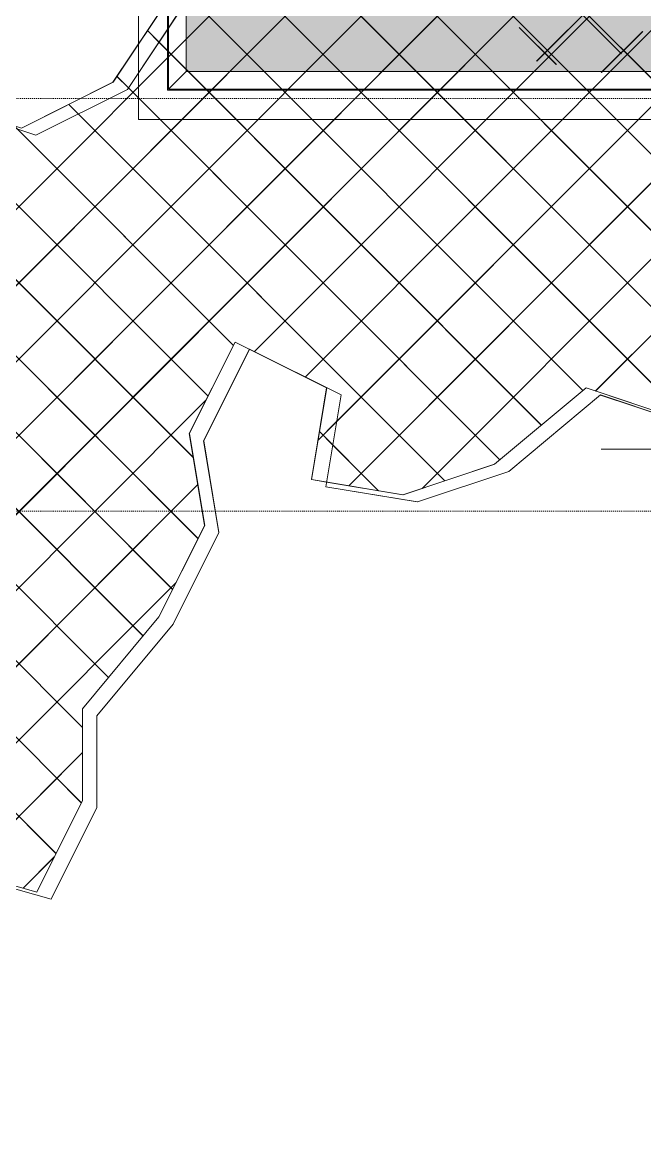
# Model space of a CAD drawing. Header units: millimetres. Extents: x -12186 to 152825, y -4386 to 9463.
# Drawn here: x 67165 to 67806, y 1744 to 2883 of the extents above; entities that cross this region are included whole.
import ezdxf

# ---------------------------------------------------------------- set-up
doc = ezdxf.new("R2010")
doc.units = ezdxf.units.MM
doc.linetypes.add('1000 Dashed', pattern=[2, 1, -1])
for name, color, linetype, lineweight in [('A-FLOR-LEVL', 51, 'Continuous', 5), ('A-GLAZ', 151, 'Continuous', 9), ('G-IMPT', 8, 'Continuous', 5), ('I-WALL', 2, 'Continuous', 9), ('L-PLNT', 71, 'Continuous', 5)]:
    doc.layers.add(name, color=color, linetype=linetype, lineweight=lineweight)

# ---------------------------------------------------------------- blocks, each defined once
blk = doc.blocks.new('Window Aluminium Fixed 1 - Type 1-V226-Section B-B')
at = {"layer": 'A-GLAZ', "lineweight": 5}
blk.add_hatch(color=256, dxfattribs=at).paths.add_polyline_path([(20706.1, 2832.5), (20706.1, 3934.3), (19923.1, 3934.3), (19967.3, 3867.9), (19873.1, 3820.7), (19841.7, 3915), (19839.2, 3915.8), (19839.2, 2908.5), (19841.7, 2908.5), (19839.2, 2904.9), (19839.2, 2832.5), (20610.3, 2832.5)])
for p, q in [((19820.2, 2876.2), (19820.2, 2908.5)), ((19821.2, 2908.5), (19821.2, 2877.8)), ((19839.2, 2904.9), (19839.2, 2832.5)), ((19820.2, 2813.4), (19820.2, 2876.2)), ((19821.2, 2877.8), (19821.2, 2814.4)), ((19839.2, 2832.5), (19821.2, 2814.4)), ((19839.2, 2832.5), (20706.1, 2832.5)), ((19821.2, 2814.4), (20724.2, 2814.4)), ((20725.2, 2813.4), (19820.2, 2813.4))]:
    blk.add_line(p, q, dxfattribs=at)
blk = doc.blocks.new('SVA_Shades of Green Tree - Australian_Tree_based_on_Leopard_Tree_2901-V313-Section B-B')
at = {"layer": 'G-IMPT'}
for p, q in [((19909.5, 2544.3), (20548.9, 3184.7)), ((19909.6, 2544.3), (20549, 3184.7)), ((19961.7, 2518.2), (20615.6, 3173.1)), ((19961.8, 2518.2), (20615.7, 3173.1)), ((19975, 2452.9), (20682.4, 3161.5)), ((19994.2, 2472.3), (20682.3, 3161.5)), ((19260.1, 2286), (20107.6, 3134.9)), ((19260.2, 2286), (20107.8, 3134.9)), ((19339.3, 2286.9), (20185.9, 3134.9)), ((19339.4, 2286.9), (20186.1, 3134.9)), ((19380.6, 2249.6), (20264.3, 3134.9)), ((19386.4, 2255.6), (20264.2, 3134.9)), ((20431.4, 2633.7), (19931, 3134.9)), ((20431.5, 2633.7), (19931.2, 3134.9)), ((20006.6, 2406.3), (20735.4, 3136.3)), ((20006.7, 2406.3), (20735.5, 3136.3)), ((20439.6, 2703.9), (20009.3, 3134.9)), ((20439.7, 2703.9), (20009.5, 3134.9)), ((19411.9, 2202.6), (20336, 3128.3)), ((19417.7, 2208.5), (20335.9, 3128.3)), ((19387.8, 2100), (20399.2, 3113.1)), ((19413.6, 2126), (20399.1, 3113.1)), ((20082.2, 2403.6), (20764.8, 3087.3)), ((20082.3, 2403.6), (20764.9, 3087.3)), ((20458.6, 2528.1), (19900.6, 3087)), ((20458.7, 2528.1), (19900.7, 3087)), ((20484.7, 2423.5), (19877, 3032.2)), ((20484.8, 2423.5), (19877.1, 3032.2)), ((20362.5, 2467.4), (19853.4, 2977.4)), ((20390.9, 2439.2), (19853.5, 2977.4)), ((20200, 2843.3), (20321.9, 2965.3)), ((20200.2, 2843.3), (20322, 2965.3)), ((20287.4, 2850.9), (20184.2, 2954.3)), ((20287.5, 2850.9), (20184.3, 2954.3)), ((20247.6, 2504.2), (19829.9, 2922.7)), ((20247.5, 2504.2), (19843, 2909.4)), ((19811.2, 2862.8), (19799.4, 2874.7)), ((20204.9, 2468.6), (19799.5, 2874.7)), ((20220.3, 2839.7), (20182.1, 2878)), ((20220.4, 2839.7), (20182.2, 2878)), ((20266.6, 2831.5), (20309, 2874)), ((20266.7, 2831.5), (20309.2, 2874)), ((20204.8, 2468.6), (19811.2, 2862.8)), ((19861.8, 2498.4), (19513.7, 2847.1)), ((19861.9, 2498.4), (19513.8, 2847.1)), ((19779.9, 2815.8), (19768, 2827.6)), ((20162.2, 2432.9), (19768.2, 2827.6)), ((19846.8, 2435.2), (19458.9, 2823.7)), ((20162.1, 2432.9), (19779.9, 2815.8)), ((19846.6, 2435.2), (19471.1, 2811.3)), ((19728.4, 2788.9), (19718.5, 2798.8)), ((20105.5, 2411.3), (19718.6, 2798.8)), ((20105.4, 2411.3), (19728.4, 2788.9)), ((19851.6, 2351.9), (19431.3, 2772.9)), ((19888, 2550.7), (19662.1, 2777)), ((19887.9, 2550.7), (19665.6, 2773.3)), ((19851.5, 2351.9), (19441, 2763)), ((19825.5, 2299.6), (19379.1, 2746.8)), ((19825.3, 2299.6), (19388.8, 2736.9)), ((19795.1, 2251.7), (19337.2, 2710.3)), ((19794.9, 2251.7), (19350.9, 2696.5)), ((20260.7, 2503.8), (20425.6, 2669)), ((20261, 2504.2), (20425.5, 2669)), ((19759.5, 2208.9), (19326, 2643.1)), ((19759.3, 2208.9), (19339.7, 2629.3)), ((19732.7, 2157.3), (19307.7, 2583)), ((19732.6, 2157.3), (19320.6, 2570)), ((19705.3, 2027.8), (19189.1, 2544.8)), ((19705.4, 2027.8), (19189.2, 2544.8)), ((19731.5, 2080), (19273.8, 2538.5)), ((19731.4, 2080), (19281.1, 2531.1)), ((19433.4, 2067.3), (19860, 2494.6)), ((19434.8, 2068.8), (19859.9, 2494.6)), ((19974.9, 2452.9), (19994.2, 2472.3)), ((19990.2, 2448.2), (19976.4, 2462.1)), ((20037.3, 2401.2), (19976.5, 2462.1)), ((20037.2, 2401.2), (19990.2, 2448.2)), ((19480.4, 2035.9), (19851.4, 2407.5)), ((19481.8, 2037.4), (19851.2, 2407.5)), ((19547, 2024.3), (19828.9, 2306.7)), ((19547.1, 2024.3), (19829, 2306.7)), ((19610.5, 2009.5), (19732.6, 2131.8)), ((19610.6, 2009.5), (19732.7, 2131.8)), ((19671.4, 1992.1), (19703.6, 2024.3)), ((19671.5, 1992.1), (19703.7, 2024.3))]:
    blk.add_line(p, q, dxfattribs=at)
at = {"layer": 'G-IMPT', "flags": 128}
for points in [[(19638.5, 2994.6), (19732.7, 2915.9), (19827, 2915.9), (19764.1, 2821.6), (19669.9, 2774.4)], [(19575.6, 2019.5), (19685.6, 1988.1), (19732.7, 2082.4), (19732.7, 2176.8), (19811.2, 2271.2), (19858.4, 2365.5), (19842.7, 2459.9), (19889.8, 2554.2), (19984, 2507), (19968.3, 2412.7), (20062.6, 2397), (20156.8, 2428.4), (20251, 2507), (20345.3, 2475.6)], [(19821.9, 2908.5), (19764, 2821.6), (19669.8, 2774.4), (19583.1, 2803.3)], [(19486.3, 2034.4), (19575.5, 2019.5), (19685.5, 1988.1), (19732.6, 2082.4), (19732.6, 2176.8), (19811.1, 2271.2), (19858.2, 2365.5), (19842.5, 2459.9), (19889.7, 2554.2), (19983.9, 2507)], [(19983.9, 2507), (19968.2, 2412.7), (19983.8, 2410.1)], [(20156.7, 2428.4), (20250.9, 2507), (20345.1, 2475.6), (20345.6, 2473)], [(20266.6, 2444.1), (20360.9, 2444.1), (20364.1, 2443.6)], [(20266.7, 2444.1), (20361, 2444.1), (20455.2, 2428.4), (20549.5, 2412.7), (20643.7, 2381.2), (20737.9, 2286.9), (20816.5, 2192.5), (20832.2, 2098.2), (20847.9, 2003.8), (20879.3, 1909.4), (20879.3, 1437.7), (20863.6, 1343.3), (20832.2, 1248.9), (20832.2, 1060.2), (20863.6, 965.9), (20863.6, 588.4), (20857.3, 550.9)], [(19983.8, 2410.1), (20062.4, 2397), (20155.9, 2428.1)]]:
    blk.add_lwpolyline(points, dxfattribs=at)
at = {"layer": 'L-PLNT'}
for p, q in [((19841.7, 2908.5), (19778.8, 2814.2)), ((19778.8, 2814.2), (19841.6, 2908.5)), ((19778.8, 2814.2), (19684.6, 2767)), ((19684.6, 2767), (19778.8, 2814.2)), ((19778.8, 2814.2), (19778.8, 2814.2)), ((19684.6, 2767), (19590.4, 2798.5)), ((19590.4, 2798.4), (19684.6, 2767)), ((19684.6, 2767), (19684.6, 2767)), ((19904.5, 2546.8), (19857.3, 2452.5)), ((19857.4, 2452.5), (19904.5, 2546.8)), ((19904.5, 2546.8), (19998.7, 2499.7)), ((19998.7, 2499.7), (19904.5, 2546.8)), ((19904.5, 2546.8), (19904.5, 2546.8)), ((19998.7, 2499.7), (19983, 2405.3)), ((19983, 2405.3), (19998.7, 2499.7)), ((19998.7, 2499.7), (19998.7, 2499.7)), ((20171.5, 2421), (20265.8, 2499.7)), ((20265.7, 2499.7), (20171.5, 2421.1)), ((20265.7, 2499.7), (20265.8, 2499.7)), ((20265.8, 2499.7), (20360, 2468.2)), ((20360, 2468.2), (20265.8, 2499.6)), ((19857.3, 2452.5), (19873, 2358.1)), ((19857.3, 2452.5), (19857.4, 2452.5)), ((19873.1, 2358.1), (19857.4, 2452.5)), ((20077.3, 2389.6), (20171.5, 2421)), ((20171.5, 2421), (20077.3, 2389.6)), ((20171.5, 2421), (20171.5, 2421)), ((19983, 2405.3), (20077.3, 2389.6)), ((20077.2, 2389.6), (19983, 2405.3)), ((19983, 2405.3), (19983, 2405.3)), ((20077.2, 2389.6), (20077.3, 2389.6)), ((19873, 2358.1), (19825.9, 2263.8)), ((19826, 2263.8), (19873.1, 2358.1)), ((19873, 2358.1), (19873.1, 2358.1)), ((19747.4, 2169.4), (19826, 2263.8)), ((19825.9, 2263.8), (19747.4, 2169.4)), ((19825.9, 2263.8), (19826, 2263.8)), ((19747.4, 2075), (19747.4, 2169.4)), ((19747.4, 2169.4), (19747.4, 2075)), ((19747.4, 2169.4), (19747.4, 2169.4)), ((19700.3, 1980.7), (19747.4, 2075)), ((19747.4, 2075), (19700.3, 1980.7)), ((19747.4, 2075), (19747.4, 2075)), ((19590.4, 2012.1), (19700.3, 1980.7)), ((19700.3, 1980.7), (19590.4, 2012.1)), ((19700.3, 1980.7), (19700.3, 1980.7))]:
    blk.add_line(p, q, dxfattribs=at)

msp = doc.modelspace()

# ---------------------------------------------------------------- linework, layer by layer
at = {"layer": 'A-FLOR-LEVL', "linetype": '1000 Dashed'}
for p, q in [((40316.8, 2805), (71229.1, 2805)), ((40316.8, 2380), (71229.1, 2380))]:
    msp.add_line(p, q, dxfattribs=at)
at = {"layer": 'I-WALL'}
for p, q in [((67284.4, 2783.4), (67284.4, 2929.4)), ((68249.4, 2783.4), (67284.4, 2783.4))]:
    msp.add_line(p, q, dxfattribs=at)

# ---------------------------------------------------------------- block references
at = {"layer": 'A-GLAZ', "lineweight": 5}
msp.add_blockref('Window Aluminium Fixed 1 - Type 1-V226-Section B-B', (47494.2, 0), dxfattribs=at)
at = {"layer": 'L-PLNT'}
msp.add_blockref('SVA_Shades of Green Tree - Australian_Tree_based_on_Leopard_Tree_2901-V313-Section B-B', (47494.2, 0), dxfattribs=at)

doc.saveas('drawing.dxf')
